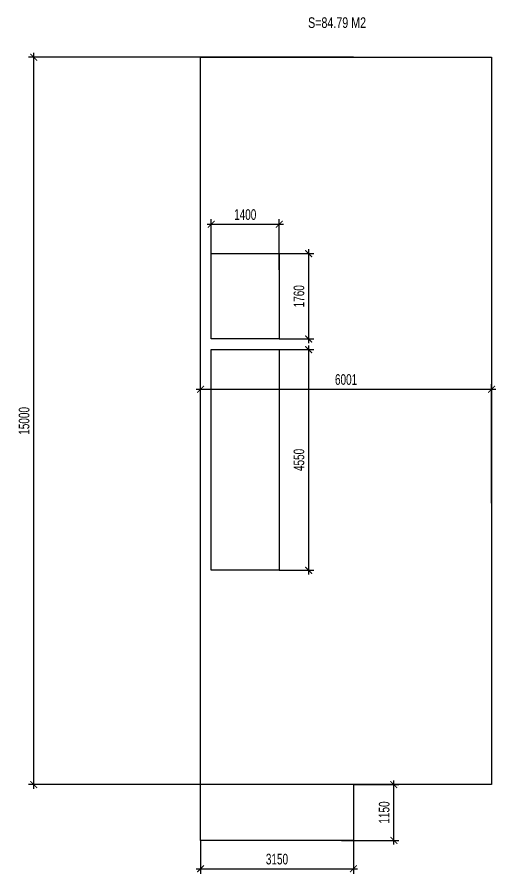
# Model space of a CAD drawing. Header units: inches. Extents: x -3538 to 66114, y -2541134 to 4288.
# Drawn here: x 56243 to 66114, y -45709 to -28044 of the extents above; entities that cross this region are included whole.
import ezdxf
from ezdxf.enums import TextEntityAlignment as Align

# ---------------------------------------------------------------- set-up
doc = ezdxf.new("R2010")
doc.units = ezdxf.units.IN
doc.header["$MEASUREMENT"] = 0
doc.layers.get('DEFPOINTS').update_dxf_attribs({"color": 87})
doc.layers.add('KCS_BORDER', color=2, linetype='Continuous')
doc.layers.add('KCS_TEXT', color=7, linetype='Continuous')
doc.styles.add('KCS_SMTEXT', font='3t-unicode.shx', dxfattribs={"width": 0.7})
doc.dimstyles.new('KCS_DIM88', dxfattribs={"dimscale": 88, "dimtxt": 2.5, "dimasz": 1.6, "dimexe": 1.2, "dimexo": 0, "dimgap": 1, "dimtad": 1, "dimdec": 0, "dimzin": 0, "dimdsep": 46, "dimtxsty": 'KCS_SMTEXT', "dimblk": 'ARCHTICK', "dimcen": 0, "dimdle": 1, "dimclrd": 8, "dimclre": 8, "dimclrt": 7, "dimadec": 0, "dimazin": 0, "dimtfac": 1, "dimtdec": 0, "dimtix": 1, "dimtmove": 2, "dimatfit": 3, "dimfxl": 1, "dimtolj": 1, "dimtzin": 0, "dimarcsym": 0})

# ---------------------------------------------------------------- blocks, each defined once
blk = doc.blocks.new('_ArchTick')
at = {"color": 0, "linetype": 'ByBlock', "const_width": 0.15}
blk.add_lwpolyline([(-0.5, -0.5), (0.5, 0.5)], dxfattribs=at)
blk = doc.blocks.new('*D170')
at = {"layer": 'DEFPOINTS', "color": 0, "transparency": 16777216}
for p in [(56585, -28869), (63176, -28869), (63176, -43869)]:
    blk.add_point(p, dxfattribs=at)
at = {"layer": 'KCS_BORDER', "color": 8, "lineweight": -2, "transparency": 16777216}
for p, q in [((56585, -43957), (56585, -28781)), ((63176, -28869), (56480, -28869)), ((63176, -43869), (56480, -43869))]:
    blk.add_line(p, q, dxfattribs=at)
at = {"layer": 'KCS_BORDER', "color": 8, "lineweight": -2, "transparency": 16777216, "xscale": 140.8, "yscale": 140.8, "zscale": 140.8}
for p, rotation in [((56585, -28869), 90), ((56585, -43869), 270)]:
    blk.add_blockref('_ArchTick', p, dxfattribs=dict(at, rotation=rotation))
at = {"layer": 'KCS_BORDER', "color": 7, "transparency": 16777216, "insert": (56387, -36369), "char_height": 220, "attachment_point": 5, "rotation": 90, "style": 'KCS_SMTEXT'}
blk.add_mtext('\\A1;15000', dxfattribs=at)
blk = doc.blocks.new('*D171')
at = {"layer": 'DEFPOINTS', "color": 0, "transparency": 16777216}
for p in [(66026, -35715), (60026, -38067), (66026, -38067)]:
    blk.add_point(p, dxfattribs=at)
at = {"layer": 'KCS_BORDER', "color": 8, "lineweight": -2, "transparency": 16777216}
for p, q in [((60026, -38067), (60026, -35609)), ((66026, -38067), (66026, -35609)), ((59938, -35715), (66114, -35715))]:
    blk.add_line(p, q, dxfattribs=at)
at = {"layer": 'KCS_BORDER', "color": 8, "lineweight": -2, "transparency": 16777216, "xscale": 140.8, "yscale": 140.8, "zscale": 140.8, "rotation": 180}
blk.add_blockref('_ArchTick', (60026, -35715), dxfattribs=at)
at = {"layer": 'KCS_BORDER', "color": 8, "lineweight": -2, "transparency": 16777216, "xscale": 140.8, "yscale": 140.8, "zscale": 140.8}
blk.add_blockref('_ArchTick', (66026, -35715), dxfattribs=at)
at = {"layer": 'KCS_BORDER', "color": 7, "transparency": 16777216, "insert": (63026, -35517), "char_height": 220, "attachment_point": 5, "style": 'KCS_SMTEXT'}
blk.add_mtext('\\A1;6001', dxfattribs=at)
blk = doc.blocks.new('*D172')
at = {"layer": 'DEFPOINTS', "color": 0, "transparency": 16777216}
for p in [(60026, -45019), (63176, -45019), (63176, -45604)]:
    blk.add_point(p, dxfattribs=at)
at = {"layer": 'KCS_BORDER', "color": 8, "lineweight": -2, "transparency": 16777216}
for p, q in [((60026, -45019), (60026, -45709)), ((63176, -45019), (63176, -45709)), ((59938, -45604), (63264, -45604))]:
    blk.add_line(p, q, dxfattribs=at)
at = {"layer": 'KCS_BORDER', "color": 8, "lineweight": -2, "transparency": 16777216, "xscale": 140.8, "yscale": 140.8, "zscale": 140.8, "rotation": 180}
blk.add_blockref('_ArchTick', (60026, -45604), dxfattribs=at)
at = {"layer": 'KCS_BORDER', "color": 8, "lineweight": -2, "transparency": 16777216, "xscale": 140.8, "yscale": 140.8, "zscale": 140.8}
blk.add_blockref('_ArchTick', (63176, -45604), dxfattribs=at)
at = {"layer": 'KCS_BORDER', "color": 7, "transparency": 16777216, "insert": (61601, -45406), "char_height": 220, "attachment_point": 5, "style": 'KCS_SMTEXT'}
blk.add_mtext('\\A1;3150', dxfattribs=at)
blk = doc.blocks.new('*D173')
at = {"layer": 'DEFPOINTS', "color": 0, "transparency": 16777216}
for p in [(63176, -43869), (64010, -43869), (62930, -45019)]:
    blk.add_point(p, dxfattribs=at)
at = {"layer": 'KCS_BORDER', "color": 8, "lineweight": -2, "transparency": 16777216}
for p, q in [((64010, -45107), (64010, -43781)), ((63176, -43869), (64115, -43869)), ((62930, -45019), (64115, -45019))]:
    blk.add_line(p, q, dxfattribs=at)
at = {"layer": 'KCS_BORDER', "color": 8, "lineweight": -2, "transparency": 16777216, "xscale": 140.8, "yscale": 140.8, "zscale": 140.8}
for p, rotation in [((64010, -43869), 90), ((64010, -45019), 270)]:
    blk.add_blockref('_ArchTick', p, dxfattribs=dict(at, rotation=rotation))
at = {"layer": 'KCS_BORDER', "color": 7, "transparency": 16777216, "insert": (63812, -44444), "char_height": 220, "attachment_point": 5, "rotation": 90, "style": 'KCS_SMTEXT'}
blk.add_mtext('\\A1;1150', dxfattribs=at)
blk = doc.blocks.new('*D174')
at = {"layer": 'DEFPOINTS', "color": 0, "transparency": 16777216}
for p in [(61646, -32919), (61646, -34679), (62253, -34679)]:
    blk.add_point(p, dxfattribs=at)
at = {"layer": 'KCS_BORDER', "color": 8, "lineweight": -2, "transparency": 16777216}
for p, q in [((62253, -32831), (62253, -34767)), ((61646, -32919), (62359, -32919)), ((61646, -34679), (62359, -34679))]:
    blk.add_line(p, q, dxfattribs=at)
at = {"layer": 'KCS_BORDER', "color": 8, "lineweight": -2, "transparency": 16777216, "xscale": 140.8, "yscale": 140.8, "zscale": 140.8}
for p, rotation in [((62253, -32919), 90), ((62253, -34679), 270)]:
    blk.add_blockref('_ArchTick', p, dxfattribs=dict(at, rotation=rotation))
at = {"layer": 'KCS_BORDER', "color": 7, "transparency": 16777216, "insert": (62055, -33799), "char_height": 220, "attachment_point": 5, "rotation": 90, "style": 'KCS_SMTEXT'}
blk.add_mtext('\\A1;1760', dxfattribs=at)
blk = doc.blocks.new('*D175')
at = {"layer": 'DEFPOINTS', "color": 0, "transparency": 16777216}
for p in [(61646, -34899), (61646, -39449), (62253, -39449)]:
    blk.add_point(p, dxfattribs=at)
at = {"layer": 'KCS_BORDER', "color": 8, "lineweight": -2, "transparency": 16777216}
for p, q in [((61646, -34899), (62359, -34899)), ((62253, -34811), (62253, -39537)), ((61646, -39449), (62359, -39449))]:
    blk.add_line(p, q, dxfattribs=at)
at = {"layer": 'KCS_BORDER', "color": 8, "lineweight": -2, "transparency": 16777216, "xscale": 140.8, "yscale": 140.8, "zscale": 140.8}
for p, rotation in [((62253, -34899), 90), ((62253, -39449), 270)]:
    blk.add_blockref('_ArchTick', p, dxfattribs=dict(at, rotation=rotation))
at = {"layer": 'KCS_BORDER', "color": 7, "transparency": 16777216, "insert": (62055, -37174), "char_height": 220, "attachment_point": 5, "rotation": 90, "style": 'KCS_SMTEXT'}
blk.add_mtext('\\A1;4550', dxfattribs=at)
blk = doc.blocks.new('*D176')
at = {"layer": 'DEFPOINTS', "color": 0, "transparency": 16777216}
for p in [(61646, -32314), (60246, -33254), (61646, -33254)]:
    blk.add_point(p, dxfattribs=at)
at = {"layer": 'KCS_BORDER', "color": 8, "lineweight": -2, "transparency": 16777216}
for p, q in [((60158, -32314), (61734, -32314)), ((60246, -33254), (60246, -32208)), ((61646, -33254), (61646, -32208))]:
    blk.add_line(p, q, dxfattribs=at)
at = {"layer": 'KCS_BORDER', "color": 8, "lineweight": -2, "transparency": 16777216, "xscale": 140.8, "yscale": 140.8, "zscale": 140.8, "rotation": 180}
blk.add_blockref('_ArchTick', (60246, -32314), dxfattribs=at)
at = {"layer": 'KCS_BORDER', "color": 8, "lineweight": -2, "transparency": 16777216, "xscale": 140.8, "yscale": 140.8, "zscale": 140.8}
blk.add_blockref('_ArchTick', (61646, -32314), dxfattribs=at)
at = {"layer": 'KCS_BORDER', "color": 7, "transparency": 16777216, "insert": (60946, -32116), "char_height": 220, "attachment_point": 5, "style": 'KCS_SMTEXT'}
blk.add_mtext('\\A1;1400', dxfattribs=at)

msp = doc.modelspace()

# ---------------------------------------------------------------- linework, layer by layer
at = {"layer": 'KCS_BORDER'}
msp.add_lwpolyline([(60025.7, -45018.5), (60025.7, -28868.9), (66025.7, -28868.9), (66026.7, -43868.9), (63175.6, -43868.8), (63175.6, -45018.5), (60025.7, -45018.5)], dxfattribs=at)
for points in [[(60245.7, -32918.9), (61645.7, -32918.9), (61645.7, -34679.3), (60245.7, -34679.3)], [(60245.7, -34899.3), (61645.7, -34899.3), (61645.7, -39449.3), (60245.7, -39449.3)]]:
    msp.add_lwpolyline(points, close=True, dxfattribs=at)

# ---------------------------------------------------------------- texts
at = {"layer": 'KCS_TEXT', "style": 'KCS_SMTEXT', "width": 0.75}
msp.add_text('S=84.79 M2', height=220, dxfattribs=at).set_placement((62839.7, -28266.9), align=Align.CENTER)

# ---------------------------------------------------------------- dimensions: what is measured, and where the dimension line sits
at = {"layer": 'KCS_BORDER'}
for base, p1, p2, picture, middle in [((56585.4, -28868.9), (63175.6, -43868.8), (63175.6, -28868.9), '*D170', (56387.4, -36368.8)), ((62253.1, -34679.3), (61645.7, -32918.9), (61645.7, -34679.3), '*D174', (62055.1, -33799.1)), ((62253.1, -39449.3), (61645.7, -34899.3), (61645.7, -39449.3), '*D175', (62055.1, -37174.3)), ((64009.6, -43868.8), (62929.6, -45018.5), (63175.6, -43868.8), '*D173', (63811.6, -44443.7))]:
    dim = msp.add_linear_dim(base=base, p1=p1, p2=p2, angle=90, dimstyle='KCS_DIM88', dxfattribs=at)
    dim.commit()
    dim.dimension.update_dxf_attribs({"geometry": picture, "text_midpoint": middle})
for base, p1, p2, picture, middle in [((61645.7, -32314.1), (60245.7, -33254.5), (61645.7, -33254.5), '*D176', (60945.7, -32116.1)), ((66026.3, -35714.7), (60025.7, -38067.5), (66026.3, -38067.1), '*D171', (63026, -35516.7)), ((63175.6, -45603.5), (60025.7, -45018.5), (63175.6, -45018.5), '*D172', (61600.6, -45405.5))]:
    dim = msp.add_linear_dim(base=base, p1=p1, p2=p2, dimstyle='KCS_DIM88', dxfattribs=at)
    dim.commit()
    dim.dimension.update_dxf_attribs({"geometry": picture, "text_midpoint": middle})

doc.saveas('drawing.dxf')
